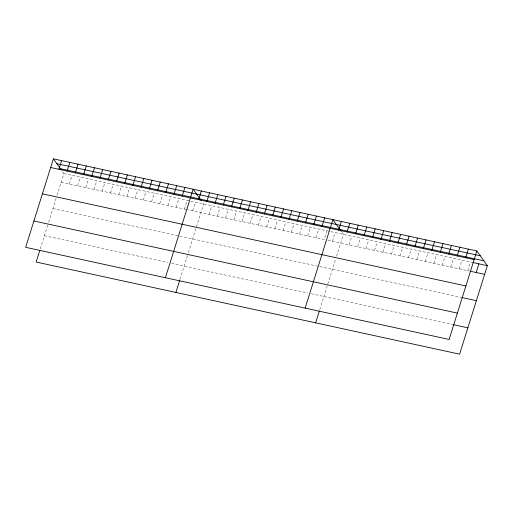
<?xml version="1.0" encoding="UTF-8"?>
<svg xmlns="http://www.w3.org/2000/svg" width="513" height="513" viewBox="0 0 513 513"><rect width="100%" height="100%" fill="white"/><g stroke="black" fill="none" stroke-linecap="round" stroke-linejoin="round"><path stroke-width="0.38" stroke-dasharray="2.56 1.92" d="M40.277 248.869L48.184 223.636M48.658 222.129L56.116 198.313M57.033 195.389L63.881 173.548L62.15 171.118M69.383 184.007L72.102 175.337M77.604 185.796L80.323 177.126M85.825 187.585L88.544 178.915M94.046 189.374L96.765 180.704M102.267 191.163L104.979 182.487M110.487 192.946L113.2 184.276M118.708 194.735L121.421 186.065M126.923 196.524L129.642 187.854M135.143 198.313L137.862 189.643M143.364 200.102L146.083 191.432M151.585 201.891L154.304 193.221M159.806 203.68L162.525 195.011M168.027 205.469L170.746 196.8M176.248 207.258L178.966 198.589M184.468 209.047L187.187 200.371M192.689 210.83L195.408 202.16M180.018 279.277L187.931 254.044M188.399 252.537L203.623 203.95L201.891 201.519M209.131 214.408L211.843 205.739M217.352 216.197L220.064 207.528M225.566 217.987L228.285 209.317M233.787 219.776L236.506 211.106M242.008 221.565L244.727 212.895M250.229 223.354L252.947 214.684M258.449 225.143L261.168 216.473M266.67 226.932L269.389 218.262M274.891 228.715L277.61 220.045M283.112 230.504L285.831 221.834M291.333 232.293L294.052 223.623M299.554 234.082L302.266 225.412M307.774 235.871L310.487 227.201M315.995 237.66L318.708 228.99M326.928 230.779L324.21 239.449L186.713 209.535M332.43 241.238L335.149 232.569M319.766 309.679L335.835 258.392M336.528 256.199L343.37 234.358L341.639 231.927M349.122 244.868L351.841 236.198M357.593 246.708L360.312 238.038M366.064 248.555L368.776 239.885M374.528 250.395L377.247 241.726M382.999 252.236L385.718 243.566M391.47 254.082L394.189 245.413M399.941 255.923L402.654 247.253M408.406 257.77L411.125 249.094M416.877 259.61L419.596 250.94M425.348 261.45L428.066 252.781M433.818 263.297L436.531 254.628M442.283 265.138L445.002 256.468M450.754 266.978L453.473 258.308M459.225 268.825L461.944 260.155M467.696 270.665L470.408 261.996M63.881 173.548L471.954 262.329M61.162 182.218L185.963 209.368M327.948 240.264L469.235 270.999M52.91 208.56L318.945 266.439M319.695 266.606L460.982 297.341M44.4 235.698L167.706 262.528M171.445 263.342L307.454 292.929M311.186 293.744L452.472 324.485"/><path stroke-width="0.77" d="M53.384 158.825L25.65 247.317L449.119 339.452L476.853 250.96L53.384 158.825L61.284 169.906M58.886 169.284L61.605 160.614M39.815 250.338L36.147 262.04L459.616 354.175L487.35 265.683L476.853 250.96M67.107 171.073L69.826 162.403M75.328 172.862L78.047 164.192M83.548 174.651L86.261 165.981M91.769 176.44L94.482 167.77M99.99 178.223L102.703 169.553M108.205 180.012L110.923 171.342M116.425 181.801L119.144 173.131M124.646 183.59L127.365 174.92M132.867 185.379L135.586 176.709M141.088 187.168L143.807 178.498M149.309 188.957L152.028 180.287M157.529 190.746L160.248 182.077M165.75 192.535L168.469 183.866M173.971 194.324L176.69 185.655M182.192 196.113L184.904 187.437M165.398 277.725L193.125 189.226L201.025 200.307M198.634 199.685L201.346 191.016M175.895 292.448L179.794 280.008M206.848 201.474L209.567 192.805M215.069 203.263L217.788 194.594M223.29 205.053L226.009 196.383M231.51 206.842L234.229 198.172M239.731 208.631L242.45 199.961M247.952 210.42L250.671 201.75M256.173 212.209L258.892 203.539M264.394 213.998L267.113 205.322M272.615 215.781L275.334 207.111M280.835 217.57L283.548 208.9M289.056 219.359L291.769 210.689M297.277 221.148L299.99 212.478M305.491 222.937L308.21 214.267M313.712 224.726L316.431 216.056M321.933 226.515L324.652 217.845M305.139 308.127L332.873 219.635L341.203 231.318M338.625 230.145L341.344 221.475M315.636 322.85L319.304 311.141M347.096 231.985L349.808 223.315M355.567 233.832L358.279 225.162M364.031 235.672L366.75 227.002M372.502 237.519L375.221 228.843M380.973 239.359L383.692 230.69M389.444 241.2L392.156 232.53M397.908 243.047L400.627 234.377M406.379 244.887L409.098 236.217M414.85 246.727L417.569 238.058M423.321 248.574L426.034 239.904M431.786 250.415L434.505 241.745M440.257 252.255L442.975 243.585M448.728 254.102L451.446 245.432M457.198 255.942L459.911 247.272M465.663 257.782L468.382 249.113M476.167 272.506L478.879 263.836M56.847 163.685L480.315 255.814M60.419 168.687L483.887 260.822M50.665 167.494L474.134 259.629M472.723 262.496L487.35 265.683M470.004 271.165L484.631 274.352M42.412 193.837L465.881 285.972M461.751 297.508L476.378 300.695M33.903 220.975L457.372 313.11M453.242 324.652L467.875 327.833"/></g></svg>
